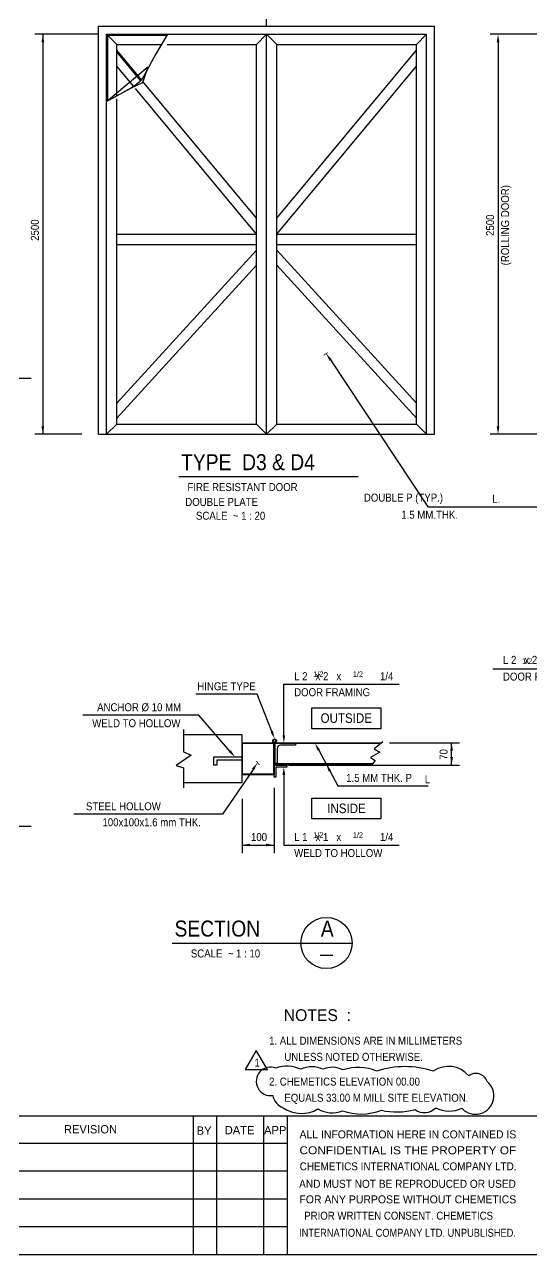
# Model space of a CAD drawing. Extents: x 300 to 83919, y 300 to 58945.
# Drawn here: x 41035 to 56878, y 300 to 38723 of the extents above; entities that cross this region are included whole.
import ezdxf
from ezdxf.enums import TextEntityAlignment as Align

# ---------------------------------------------------------------- set-up
doc = ezdxf.new("R2010")
doc.units = 0
doc.header["$LTSCALE"] = 1000
doc.linetypes.add('HIDDEN', pattern=[0])
doc.layers.get('0').update_dxf_attribs({"linetype": 'CONTINUOUS'})
doc.layers.add('DIM', color=2, linetype='CONTINUOUS')
doc.layers.add('FORM', color=1, linetype='CONTINUOUS')

msp = doc.modelspace()

# ---------------------------------------------------------------- linework, layer by layer
at = {"color": 0}
for p, q in [((43350.07684746937, 38673.42885987174), (53850.07684746933, 38673.42885987174)), ((43350.07684746937, 25923.42885987174), (43350.07684746937, 38673.42885987174)), ((53850.07684746937, 25923.42885987174), (53850.07684746937, 38673.42885987174)), ((43600.07684746937, 38423.42885987174), (53600.07684746937, 38423.42885987174)), ((43600.07684746937, 25923.42885987174), (43600.07684746937, 38423.42885987174)), ((43917.57684746937, 38105.92885987174), (43600.07684746937, 38423.42885987174)), ((43917.57684746938, 38105.92885987174), (45312.65666432241, 38105.92885987174)), ((43917.57684746938, 36492.76493318048), (43917.57684746938, 38105.92885987174)), ((53600.07684746937, 25923.42885987174), (53600.07684746937, 38423.42885987174)), ((44684.55694394185, 37000.94420775707), (43917.57684746938, 37923.42885987174)), ((44445.39208590654, 36791.97782284467), (43917.57684746938, 37426.80714742545)), ((43350.07684746937, 25923.42885987174), (53850.07684746937, 25923.42885987174)), ((47832.21068062612, 16536.82904113128), (46006.41721010937, 16536.82904113127)), ((47832.21068062611, 15036.82904113128), (47832.21068062612, 16536.82904113128)), ((48832.21068062619, 16286.82904113128), (48832.21068062629, 15286.82904113128)), ((48867.21068062604, 16286.82904113128), (52192.35839932374, 16286.82904113131)), ((48867.21068062604, 16271.82904113128), (48867.21068062604, 16286.82904113128)), ((49502.21068062626, 16271.82904113128), (52174.13415492261, 16271.82904113131)), ((48832.21068062624, 15786.82904113128), (48867.21068062615, 15786.82904113128)), ((48867.21068062619, 15621.82904113135), (48867.21068062619, 15636.82904113131)), ((48867.21068062619, 15621.82904113135), (51904.00779888095, 15621.82904113128)), ((48930.71068062603, 15636.82904113128), (51916.70699151039, 15636.82904113128)), ((47832.21068062611, 15036.82904113128), (46006.41721010937, 15036.82904113128))]:
    msp.add_line(p, q, dxfattribs=at)
at = {"color": 0, "linetype": 'HIDDEN'}
for p, q in [((43631.82684746937, 38391.67885987174), (45481.36210585632, 38391.67885987174)), ((43631.82684746938, 36337.02974853059), (43631.82684746937, 38391.67885987174)), ((45487.53905135552, 38105.92885987174), (48282.57684746938, 38105.92885987174)), ((48282.57684746938, 38105.92885987174), (48600.07684746937, 38423.42885987174)), ((48282.57684746938, 26240.92885987174), (48282.57684746937, 38105.92885987173)), ((48600.07684746937, 25923.42885987174), (48600.07684746937, 38423.42885987174)), ((48917.57684746936, 38105.92885987174), (48600.07684746937, 38423.42885987174)), ((48917.57684746938, 26240.92885987174), (48917.57684746937, 38105.92885987173)), ((48917.57684746937, 38105.92885987174), (53282.57684746938, 38105.92885987174)), ((53282.57684746937, 38105.92885987174), (53600.07684746937, 38423.42885987174)), ((53282.57684746937, 26240.92885987174), (53282.57684746938, 38105.92885987174)), ((44660.14306360888, 36980.6458101088), (43917.57684746938, 37873.76668862711)), ((48917.57684746936, 32673.42885987174), (53282.57684746937, 37923.42885987174)), ((48917.57684746936, 32176.80714742545), (53282.57684746937, 37426.80714742545)), ((48282.57684746938, 32673.42885987174), (44731.86775624775, 36944.04116890118)), ((48282.57684746938, 32176.80714742545), (44498.1840865544, 36728.4822894194)), ((43917.57684746937, 26240.92885987174), (43917.57684746938, 36409.18325821582)), ((43917.57684746938, 32173.42885987174), (48282.57684746938, 32173.42885987174)), ((48917.57684746938, 32173.42885987174), (53282.57684746938, 32173.42885987174)), ((43917.57684746938, 31855.92885987174), (48282.57684746938, 31855.92885987174)), ((48282.57684746938, 31673.93711361397), (43917.57684746937, 26894.2535582526)), ((48917.57684746938, 31855.92885987174), (53282.57684746938, 31855.92885987174)), ((48917.57684746936, 31673.93711361397), (53282.57684746937, 26894.2535582526)), ((48282.57684746937, 31203.1124152331), (43917.57684746937, 26423.42885987174)), ((48917.57684746937, 31203.1124152331), (53282.57684746937, 26423.42885987174)), ((43917.57684746937, 26240.92885987174), (43600.07684746937, 25923.42885987174)), ((43917.57684746937, 26240.92885987174), (48282.57684746938, 26240.92885987174)), ((48282.57684746938, 26240.92885987174), (48600.07684746937, 25923.42885987174)), ((48917.57684746936, 26240.92885987174), (48600.07684746937, 25923.42885987174)), ((48917.57684746938, 26240.92885987174), (53282.57684746937, 26240.92885987174)), ((53282.57684746937, 26240.92885987174), (53600.07684746937, 25923.42885987174)), ((47832.21068062619, 15836.82904113117), (46944.53776954066, 15836.82904113117)), ((46944.53776954066, 15836.82904113117), (46944.53776954066, 15580.7122200853)), ((47044.53776954066, 15580.7122200853), (46944.53776954066, 15580.7122200853)), ((47832.21068062619, 15736.82904113117), (47044.53776954066, 15736.82904113117)), ((47044.53776954066, 15736.82904113117), (47044.53776954066, 15580.7122200853))]:
    msp.add_line(p, q, dxfattribs=at)
at = {"color": 0}
for points in [[(45500.10715491565, 38423.42885987175), (45500.10715491565, 38423.42885987175), (45294.58494501581, 38075.31933272842), (45131.78097735844, 37791.45581761796), (45004.9417012652, 37563.77561373443), (44907.31356605774, 37384.21602027188), (44832.14302105775, 37244.71433642437), (44772.67651558691, 37137.20786138594), (44722.16049896686, 37053.63389435065), (44673.84142051927, 36985.92973451255), (44621.05190995982, 36926.56322457547), (44557.46931858009, 36870.12438128229), (44476.85717806569, 36811.73376488571), (44372.97902010221, 36746.51193563836), (44239.59837637524, 36669.57945379293), (44070.47877857038, 36576.0568796021), (43859.38375837322, 36461.06477331851), (43600.07684746938, 36319.72369519485), (44889.08711603429, 37402.30859295151), (44722.44528724847, 36902.65393300595), (44361.38799154585, 36736.10247908679), (43600.07684746938, 36319.72369519485)], [(46006.41721010937, 16697.29526603455), (46006.41721010937, 16002.17094942629), (46239.29358155126, 15902.42107723148), (45773.54083866748, 15569.92050928864), (46006.41721010937, 15503.42009751199), (46006.41721010937, 14879.59418683383)], [(52232.16984649247, 16319.59702285871), (51961.80376412132, 16097.06427218276), (52143.88101775195, 15987.87823860566), (51852.55975787109, 15824.0984427699), (51998.22038781148, 15733.1108269258), (51866.83296885763, 15577.91897010402)]]:
    msp.add_lwpolyline(points, dxfattribs=at)
for points in [[(47832.21068062626, 15286.82904113128), (47832.21068062612, 16286.82904113128), (48832.2106806262, 16286.82904113128), (48832.2106806263, 15286.82904113128)], [(47848.21068062626, 15302.82904113128), (47848.21068062612, 16270.82904113128), (48816.21068062619, 16270.82904113128), (48816.21068062629, 15302.82904113128)], [(48832.21068062626, 15206.82904113139), (48832.21068062626, 15586.82904113139), (49234.8261928162, 15586.82904113139), (49234.82619281619, 15526.82904113135), (48892.21068062625, 15526.82904113135), (48892.21068062624, 15206.82904113139)], [(48279, 6675), (47932.58983848622, 6075), (48625.41016151378, 6075)]]:
    msp.add_lwpolyline(points, close=True, dxfattribs=at)
msp.add_lwpolyline([(48930.71068062603, 16108.32904113129), (48930.7106806261, 15636.82904113131), (48867.21068062619, 15636.82904113131), (48867.21068062604, 16271.82904113128), (49502.21068062619, 16271.82904113128), (49502.21068062611, 16208.32904113129), (49030.71068062603, 16208.32904113129, 0.4142135623731246)], format="xyb", close=True, dxfattribs=at)
msp.add_lwpolyline([(48890, 6122, 1.31194510141785), (48794, 5265, 0.2720831540369723), (49119, 4883, 0.2925659877148822), (50206, 4845, 0.2364023818176312), (50969, 4788, 0.1824801828419914), (52190, 4807, 0.1264696961542725), (53239, 4826, 0.3810571035417125), (53888, 4883, 0.227528524085291), (54708, 4864, 1.076874968363507), (55490, 5703, 0.5290176062325178), (54918, 5875, 0.394185500619653), (53812, 6027, 0.1562008798931469), (52037, 6027, 0.1838685308275916), (50988, 6065, 0.2267032383485137), (50359, 6084, 0.230299437227831), (49672, 6084, 0.1976171438845026), (48890, 6122, -0.1725070012437128)], format="xyb", dxfattribs=at)
for radius in [60, 40]:
    msp.add_circle((48849.71068062611, 16346.82904113128), radius, dxfattribs=at)
at = {"layer": 'DIM', "color": 0}
for p, q in [((48600.07684746937, 38673.42885987174), (48600.07684746937, 39962.52407170518)), ((43350.07684746937, 38423.42885987174), (41355.60348637601, 38423.42885987174)), ((41605.60348637602, 38423.42885987175), (41605.60348637601, 25923.42885987174)), ((57257.78758145109, 38423.42885987174), (55585.26734477095, 38423.42885987174)), ((55835.26734477095, 38173.42885987174), (55835.26734477095, 26173.42885987174)), ((50596.93958304592, 28246.50202394875), (53637.54045380148, 23658.88707413194)), ((37542.10698419798, 27680.62358916321), (41236.76073476804, 27680.62358916321)), ((42826.16071072091, 25923.42885987174), (41355.60348637601, 25923.42885987174)), ((57257.78758145109, 25923.42885987174), (55585.26734477095, 25923.42885987174)), ((45856.67576482392, 24600.61323768754), (51458.34990842638, 24600.61323768754)), ((53637.54045380148, 23658.88707413194), (57167.36389278233, 23658.88707413194)), ((55667.50392782516, 18598.15080864513), (60043.81020397528, 18598.15080864513)), ((49138.96305518487, 16521.82904113128), (49138.96305518487, 18114.85323145068)), ((49138.96305518487, 18114.85323145068), (52746.70592944604, 18114.85323145068)), ((48303.35034401622, 17799.95996912113), (46383.2321951309, 17799.95996912113)), ((48758.43380552198, 16639.57038269144), (48303.35034401622, 17799.95996912113)), ((46479.58321043068, 17145.95096581585), (42854.05174273371, 17145.95096581585)), ((47449.03254227659, 16025.85956485425), (46479.58321043068, 17145.95096581585)), ((48849.71068062611, 16286.82904113128), (48849.71068062611, 15786.82904113128)), ((52442.35839932374, 16286.82904113131), (54633.52265315348, 16286.82904113131)), ((54383.52265315348, 15586.82904113135), (54383.52265315349, 16286.82904113132)), ((50232.17790760653, 16051.41716825908), (50828.65006879831, 14937.05261682083)), ((48175.0027581132, 15453.68210559391), (47221.44028309127, 14050.58702663176)), ((49283.26927595053, 15586.82904113135), (54633.52265315348, 15586.82904113135)), ((49138.96305518487, 15276.82904113135), (49138.96305518487, 13090.33133211765)), ((48832.21068062625, 14880.20083050343), (48832.21068062625, 12840.33133211765)), ((50828.65006879831, 14937.05261682083), (53655.48914866839, 14937.05261682083)), ((47832.21068062625, 14536.82904113131), (47832.21068062625, 12840.33133211765)), ((47221.44028309127, 14050.58702663176), (42571.57758780028, 14050.58702663176)), ((37542.10698419798, 13680.62358916321), (41236.76073476804, 13680.62358916321)), ((47832.21068062624, 13090.33133211765), (48832.21068062625, 13090.33133211765)), ((49138.96305518487, 13090.33133211765), (52746.70592944604, 13090.33133211765)), ((45650.48995962055, 10028.47767648469), (51271.04783797237, 10028.47767648469)), ((50272.68795420721, 9654.08963322956), (50669.40772173765, 9654.08963322956))]:
    msp.add_line(p, q, dxfattribs=at)
for points in [[(50014.64973715463, 17377.28457285061), (52168.95898831728, 17377.28457285061), (52168.95898831728, 16724.4584148291), (50014.64973715463, 16724.4584148291)], [(50014.64973715463, 14557.17449427867), (52168.95898831728, 14557.17449427867), (52168.95898831728, 13904.34833625715), (50014.64973715463, 13904.34833625715)]]:
    msp.add_lwpolyline(points, close=True, dxfattribs=at)
msp.add_circle((50471.04783797243, 10028.47767648469), 800, dxfattribs=at)
for points in [[(41563.93681970936, 38173.42885987174), (41647.27015304269, 38173.42885987174), (41605.60348637601, 38423.42885987174)], [(55793.60067810427, 38173.42885987174), (55876.9340114376, 38173.42885987174), (55835.26734477095, 38423.42885987174)], [(50631.67044658946, 28269.52110795814), (50562.20871950239, 28223.48293993936), (50458.82507898958, 28454.88720520997)], [(41563.93681970936, 26173.42885987174), (41647.27015304269, 26173.42885987174), (41605.60348637601, 25923.42885987174)], [(55793.60067810427, 26173.42885987174), (55876.9340114376, 26173.42885987174), (55835.26734477095, 25923.42885987174)], [(48797.22402911533, 16654.78319520879), (48719.64358192861, 16624.35757017408), (48849.71068062611, 16406.82904113128)], [(49180.62972185154, 16521.82904113128), (49097.29638851821, 16521.82904113128), (49138.96305518487, 16271.82904113128)], [(50195.44259546117, 16031.75431107368), (50268.9132197519, 16071.08002544448), (50114.20076449413, 16271.82904113129)], [(54341.85598648681, 16036.82904113132), (54425.18931982014, 16036.82904113132), (54383.52265315348, 16286.82904113132)], [(47480.53762956378, 16053.12750548309), (47417.52745498942, 15998.5916242254), (47612.64018604968, 15836.82904113117)], [(54341.85598648681, 15836.82904113135), (54425.18931982014, 15836.82904113135), (54383.52265315348, 15586.82904113135)], [(48140.54129638536, 15477.10258310166), (48209.46421984104, 15430.26162808615), (48315.52562315975, 15660.45087596098)], [(49180.62972185154, 15276.82904113135), (49097.29638851821, 15276.82904113135), (49138.96305518487, 15526.82904113135)], [(50543.36007387902, 15381.7543110737), (50616.83069816975, 15421.0800254445), (50462.11824291199, 15621.82904113131)], [(48082.21068062625, 13131.99799878432), (48082.21068062625, 13048.66466545099), (47832.21068062625, 13090.33133211765)], [(48582.21068062625, 13131.99799878432), (48582.21068062625, 13048.66466545099), (48832.21068062625, 13090.33133211765)]]:
    msp.add_solid(points, dxfattribs=at)
at = {"layer": 'FORM', "color": 0, "linetype": 'CONTINUOUS'}
msp.add_line((300, 4627.407404000001), (83652.44755244756, 4627.407404), dxfattribs=at)
at = {"layer": 'FORM', "color": 0}
for p, q in [((46299.99999999999, 4627.407403999992), (46299.99999999999, 299.9999999999784)), ((47036, 4627.407403999992), (47036, 299.9999999999784)), ((48508, 4627.407403999992), (48508, 299.9999999999784)), ((49244, 4627.407403999992), (49244, 299.9999999999784)), ((49244.00000000001, 3761.925923200004), (300, 3761.925923200003)), ((49244.00000000001, 2896.444442400002), (300, 2896.444442400007)), ((49244.00000000001, 2030.962961600005), (300, 2030.962961600008)), ((49244.00000000001, 1165.481480800004), (300, 1165.481480800004)), ((300, 300), (83652.44755244756, 300))]:
    msp.add_line(p, q, dxfattribs=at)

# ---------------------------------------------------------------- texts
at = {"layer": 'DIM', "color": 0, "width": 0.9}
for s, p in [('(ROLLING DOOR)', (56085.26734477095, 32454.89961132321)), ('2500', (55585.26734477095, 32454.89961132321)), ('2500', (41355.60348637601, 32302.26252190102))]:
    msp.add_text(s, height=250, rotation=90, dxfattribs=at).set_placement(p, align=Align.MIDDLE)
for rotation, p in [(218.6786629492957, (50437.62685721969, 28582.71012610789)), (135, (48471.5866762208, 15680.00739124544))]:
    msp.add_text('~', height=250, rotation=rotation, dxfattribs=at).set_placement(p)
for s, height, p in [('TYPE  D3 & D4', 500, (45928.63744634862, 24802.12778618304)), ('OUTSIDE', 300, (50288.00231158656, 16906.2824772222)), ('INSIDE', 300, (50496.88290634431, 14086.17239865026)), ('SECTION', 500, (45722.45164114525, 10229.99222498019)), ('A', 500, (50295.16728023488, 10229.99222498019))]:
    msp.add_text(s, height=height, dxfattribs=at).set_placement(p)
for s, p in [('FIRE RESISTANT DOOR', (47847.60133441357, 24274.25711391825)), ('DOUBLE PLATE', (47195.15634650948, 23809.94226409933)), ('SCALE  ~ 1 : 20', (47474.77544508222, 23378.54480425454)), ('100', (48363.53501291021, 13340.33133211765)), ('SCALE  ~ 1 : 10', (47315.19290788785, 9702.121552715398))]:
    msp.add_text(s, height=250, dxfattribs=at).set_placement(p, align=Align.MIDDLE)
for s, p in [('DOUBLE P (TYP.)', (54115.44903568467, 23944.60135984622)), ('L.', (55905.39541799742, 23908.88707413193)), ('1.5 MM.THK.', (54582.22820663153, 23408.88707413194)), ('HINGE TYPE', (48256.54623008693, 18049.95996912113)), ('ANCHOR %%C 10 MM', (45926.86337811982, 17395.95096581585)), ('WELD TO HOLLOW', (45906.85179738961, 16895.95096581584)), ('STEEL HOLLOW', (45293.59761800054, 14300.58702663176)), ('100x100x1.6 mm THK.', (46546.76913414752, 13800.58702663176))]:
    msp.add_text(s, height=250, dxfattribs=at).set_placement(p, align=Align.MIDDLE_RIGHT)
for s, height, p in [('L 2   x 2   x', 250, (55989.79583970323, 18875.0260799241)), ('1/2', 175, (56586.94558294132, 18838.08700019842)), ('L 2   x 2   x', 250, (49461.25496706296, 18364.85323145068)), ('1/2', 175, (50058.40471030105, 18426.79231117637)), ('1/2', 175, (51294.75704223796, 18426.79231117637)), ('1/4', 250, (52144.22346864958, 18364.85323145068)), ('DOOR FRAMING', 250, (55989.79583970323, 18352.50228413971)), ('DOOR FRAMING', 250, (49461.25496706296, 17864.85323145068)), ('L 1   x 1   x', 250, (49461.25496706296, 13340.33133211765)), ('1/2', 175, (50058.40471030105, 13402.27041184335)), ('1/2', 175, (51294.75704223796, 13402.27041184335)), ('1/4', 250, (52144.22346864958, 13340.33133211765)), ('WELD TO HOLLOW', 250, (49461.25496706296, 12840.33133211765))]:
    msp.add_text(s, height=height, dxfattribs=at).set_placement(p, align=Align.MIDDLE_LEFT)
msp.add_text('70', height=250, rotation=90, dxfattribs=at).set_placement((54133.52265315348, 15920.35776989152), align=Align.MIDDLE_CENTER)
for s, p in [('1.5 MM THK. P', (51088.14523084834, 15187.05261682082)), ('L', (53544.91406319637, 15142.81060802418))]:
    msp.add_text(s, height=250, rotation=359.9999999999987, dxfattribs=at).set_placement(p, align=Align.MIDDLE_LEFT)
for s, p in [('1. ALL DIMENSIONS ARE IN MILLIMETERS', (48678.18384722848, 6776.885329240667)), ('UNLESS NOTED OTHERWISE.', (49155.18384722848, 6272.530628981985)), ('1', (48220.18384722848, 6089.885329240667)), ('2. CHEMETICS ELEVATION 00.00', (48678.18384722848, 5498.885329240667)), ('EQUALS 33.00 M MILL SITE ELEVATION.', (49155.18384722848, 4994.530628981985))]:
    msp.add_text(s, height=250, dxfattribs=at).set_placement(p, align=Align.BOTTOM_LEFT)
at = {"layer": 'FORM', "color": 0}
for s, height, p in [('NOTES  :', 368, (49134.54352526562, 7591.153169882818)), ('REVISION', 259.6444442399999, (42266.21729722237, 4080.242791396364)), ('BY', 259.6444442399999, (46413.34440258573, 4037.35979214667)), ('DATE', 259.6444442399999, (47291.73876773686, 4051.57507378229)), ('APP', 259.6444442399999, (48522.86497127148, 4050.920360263209))]:
    msp.add_text(s, height=height, dxfattribs=at).set_placement(p)
for s, width, p, p2 in [('ALL INFORMATION HERE IN CONTAINED IS', 0.8547744331236041, (49628.33296383797, 3925.099443688759), (56405.47311217512, 3925.099443688759)), ('CONFIDENTIAL IS THE PROPERTY OF', 0.9832120422458033, (49628.33296383797, 3427.94928277974), (56405.47311217512, 3427.94928277974)), ('CHEMETICS INTERNATIONAL COMPANY LTD.', 0.8371761359710607, (49635.19243831473, 2926.584996998792), (56412.33258665189, 2926.584996998792)), ('AND MUST NOT BE REPRODUCED OR USED', 0.8238491641972815, (49616.3362203264, 2380.257311468662), (56393.47636866356, 2380.257311468662)), ('FOR ANY PURPOSE WITHOUT CHEMETICS', 0.8798760007114698, (49626.89092948641, 1894.37040997437), (56404.03107782357, 1894.37040997437)), ('INTERNATIONAL COMPANY LTD. UNPUBLISHED.', 0.7766436186361808, (49615.5529157652, 850.5859024510862), (56392.69306410234, 850.5859024510862))]:
    msp.add_text(s, height=250, dxfattribs=dict(at, width=width)).set_placement(p, p2, align=Align.FIT)
at = {"layer": 'FORM', "color": 0, "width": 0.9}
msp.add_text('PRIOR WRITTEN CONSENT. CHEMETICS', height=250, dxfattribs=at).set_placement((49776.73919797167, 1385.011940440461))

doc.saveas('drawing.dxf')
